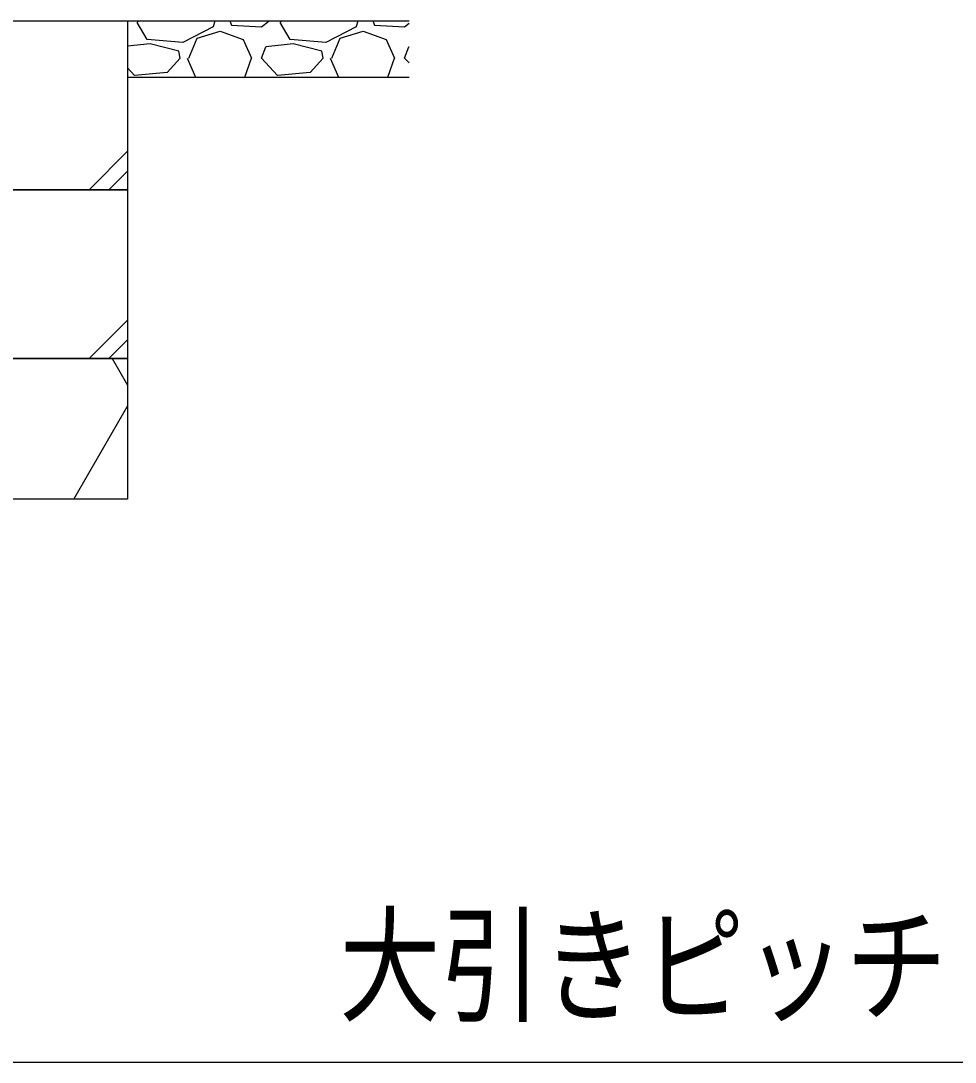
# Model space of a CAD drawing. Units: millimetres, scale not verified. Extents: x -4205 to 4205, y -2970 to 2970.
# Drawn here: x 1756.1 to 2088, y -1493.5 to -1123.5 of the extents above; entities that cross this region are included whole.
import ezdxf
from ezdxf.enums import TextEntityAlignment as Align

# ---------------------------------------------------------------- set-up
doc = ezdxf.new("R2010")
doc.units = ezdxf.units.MM
doc.header["$LTSCALE"] = 20
doc.layers.add('0-6_YKK_D', color=6, linetype='Continuous')
doc.layers.add('0-8_YSS_K', color=3, linetype='Continuous')
doc.styles.add('ＭＳ ゴシック', font='')
doc.styles.get('ＭＳ ゴシック').set_extended_font_data('MS Gothic')

msp = doc.modelspace()

# ---------------------------------------------------------------- linework, layer by layer
at = {"layer": '0-6_YKK_D'}
msp.add_line((1644, -1493.5), (2344, -1493.5), dxfattribs=at)
at = {"layer": '0-8_YSS_K'}
for p, q in [((1794, -1123.5), (1894, -1123.5)), ((1797.44, -1124.07), (1797.95, -1123.5)), ((1800.99, -1130.17), (1797.44, -1124.07)), ((1824.96, -1123.5), (1824.36, -1125.6)), ((1830.29, -1123.5), (1830.96, -1125.09)), ((1841.63, -1125.6), (1844.34, -1123.5)), ((1848.24, -1124.07), (1848.75, -1123.5)), ((1851.79, -1130.17), (1848.24, -1124.07)), ((1875.76, -1123.5), (1875.16, -1125.6)), ((1881.09, -1123.5), (1881.76, -1125.09)), ((1892.43, -1125.6), (1894, -1124.39)), ((1824.36, -1125.6), (1813.69, -1131.19)), ((1818.77, -1129.66), (1826.9, -1127.12)), ((1826.9, -1127.12), (1835.03, -1130.17)), ((1830.96, -1125.09), (1841.63, -1125.6)), ((1875.16, -1125.6), (1864.49, -1131.19)), ((1869.57, -1129.66), (1877.7, -1127.12)), ((1877.7, -1127.12), (1885.83, -1130.17)), ((1881.76, -1125.09), (1892.43, -1125.6)), ((1802.01, -1131.69), (1794, -1132.54)), ((1813.69, -1131.19), (1800.99, -1130.17)), ((1812.17, -1134.23), (1802.01, -1131.69)), ((1815.72, -1136.77), (1818.77, -1129.66)), ((1835.03, -1130.17), (1838.08, -1136.77)), ((1852.81, -1131.69), (1843.16, -1132.71)), ((1864.49, -1131.19), (1851.79, -1130.17)), ((1862.97, -1134.23), (1852.81, -1131.69)), ((1866.52, -1136.77), (1869.57, -1129.66)), ((1885.83, -1130.17), (1888.88, -1136.77)), ((1812.68, -1136.77), (1812.17, -1134.23)), ((1841.63, -1136.77), (1843.16, -1132.71)), ((1863.48, -1136.77), (1862.97, -1134.23)), ((1892.43, -1136.77), (1893.96, -1132.71)), ((1894, -1132.71), (1893.96, -1132.71)), ((1812.68, -1136.77), (1808.1, -1141.85)), ((1815.22, -1136.77), (1818.1, -1143.5)), ((1835.67, -1143.5), (1838.08, -1136.77)), ((1847.22, -1142.87), (1841.63, -1136.77)), ((1863.48, -1136.77), (1858.9, -1141.85)), ((1866.02, -1136.77), (1868.9, -1143.5)), ((1886.47, -1143.5), (1888.88, -1136.77)), ((1894, -1138.48), (1892.43, -1136.77)), ((1796.42, -1142.87), (1794, -1140.23)), ((1808.1, -1141.85), (1796.42, -1142.87)), ((1858.9, -1141.85), (1847.22, -1142.87)), ((1794, -1143.5), (1894, -1143.5)), ((1780.3, -1183.5), (1794, -1169.81)), ((1787.37, -1183.5), (1794, -1176.88)), ((1780.3, -1243.5), (1794, -1229.81)), ((1787.37, -1243.5), (1794, -1236.88)), ((1788.55, -1243.5), (1794, -1252.94)), ((1774.9, -1293.5), (1794, -1260.42))]:
    msp.add_line(p, q, dxfattribs=at)
for points in [[(1494, -1123.5), (1794, -1123.5), (1794, -1183.5), (1494, -1183.5)], [(1494, -1183.5), (1794, -1183.5), (1794, -1243.5), (1494, -1243.5)], [(1494, -1243.5), (1794, -1243.5), (1794, -1293.5), (1494, -1293.5)]]:
    msp.add_lwpolyline(points, close=True, dxfattribs=at)

# ---------------------------------------------------------------- texts
at = {"layer": '0-6_YKK_D', "style": 'ＭＳ ゴシック', "width": 0.8}
msp.add_text('大引きピッチ', height=32.99, dxfattribs=at).set_placement((1869.2, -1485.5), align=Align.BOTTOM_LEFT)

doc.saveas('drawing.dxf')
